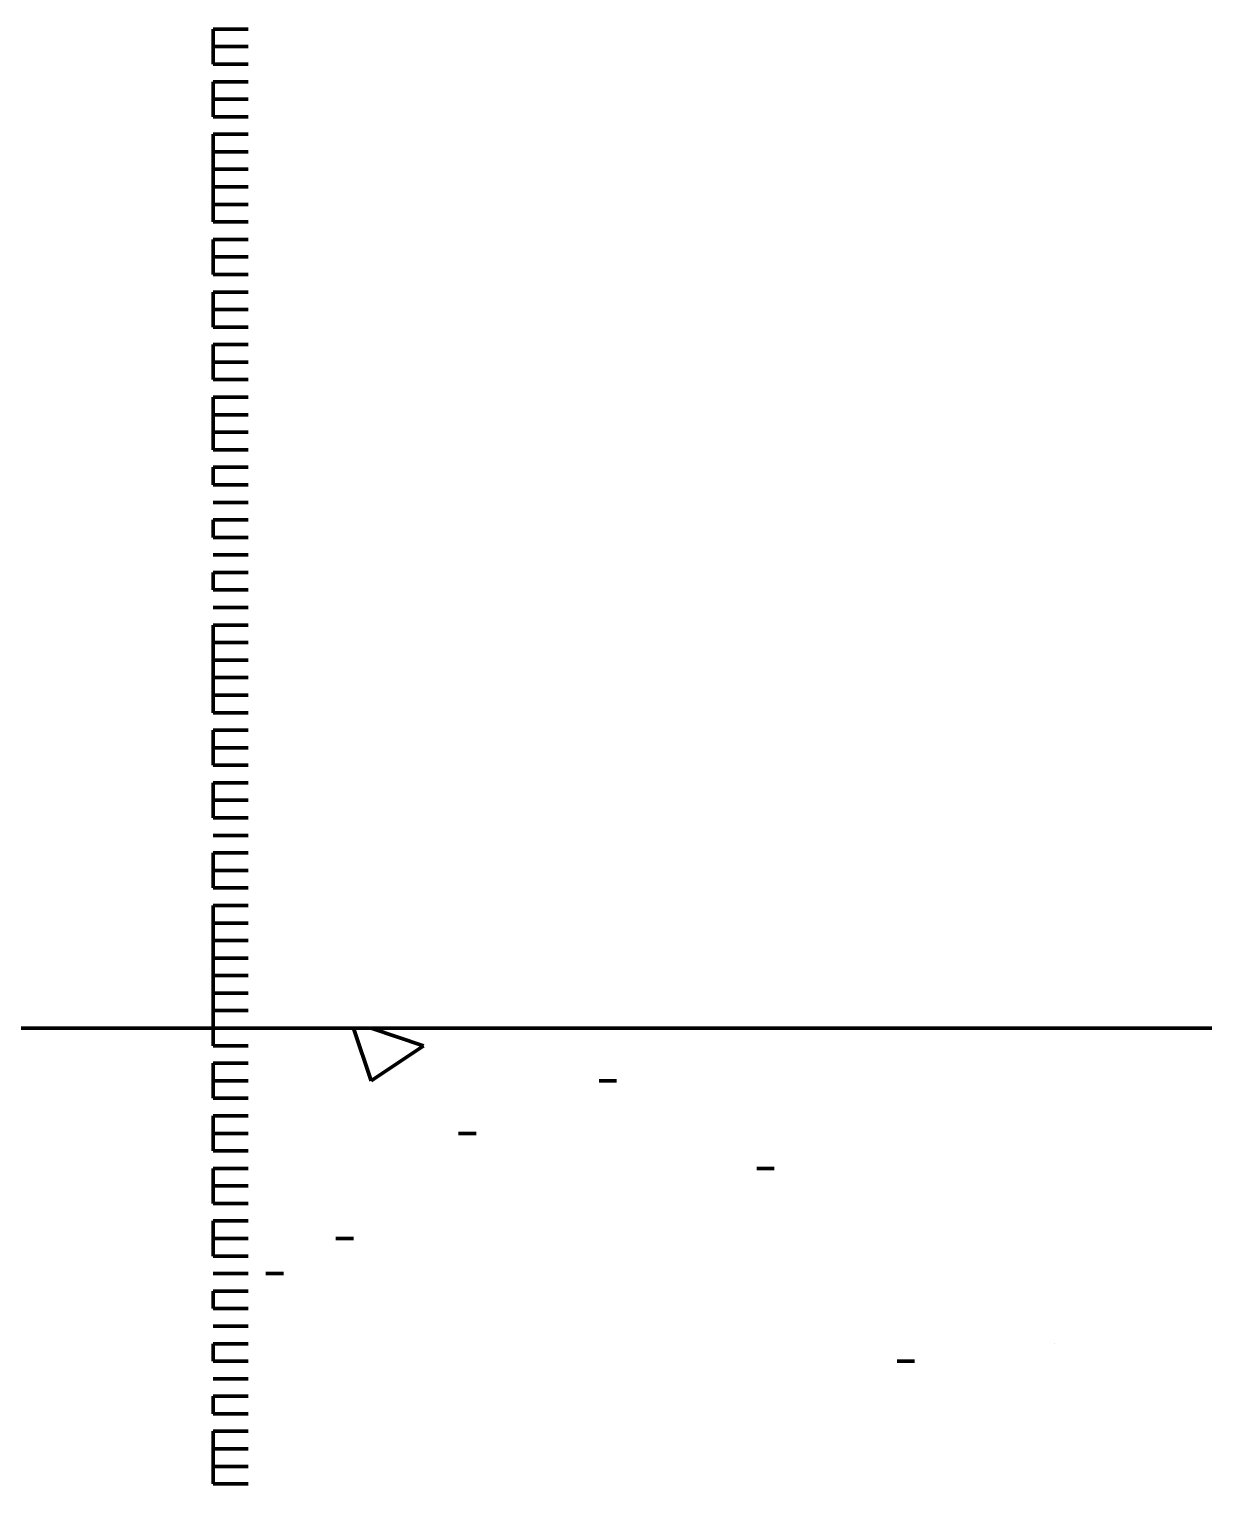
# Model space of a CAD drawing. Header units: inches. Extents: x 16 to 776, y 37 to 575.
# Drawn here: x 636.75 to 647.92, y 331.5 to 345.33 of the extents above; entities that cross this region are included whole.
import ezdxf

# ---------------------------------------------------------------- set-up
doc = ezdxf.new("R2010")
doc.units = ezdxf.units.IN
doc.header["$MEASUREMENT"] = 0
doc.layers.add('P', color=250, linetype='CONTINUOUS', lineweight=100)

msp = doc.modelspace()

# ---------------------------------------------------------------- linework, layer by layer
at = {"layer": 'P', "color": 0, "linetype": 'Continuous'}
for points in [[(638.5, 345.333), (638.667, 345.333)], [(638.5, 345.333), (638.5, 345.167)], [(638.5, 345.333), (638.667, 345.333)], [(638.667, 345.333), (638.833, 345.333)], [(638.667, 345.333), (638.833, 345.333)], [(638.5, 345.167), (638.667, 345.167)], [(638.5, 345.167), (638.5, 345.167)], [(638.5, 345.167), (638.667, 345.167)], [(638.5, 345.167), (638.667, 345.167)], [(638.5, 345.167), (638.5, 345)], [(638.5, 345.167), (638.667, 345.167)], [(638.667, 345.167), (638.833, 345.167)], [(638.667, 345.167), (638.833, 345.167)], [(638.667, 345.167), (638.833, 345.167)], [(638.667, 345.167), (638.833, 345.167)], [(638.5, 345), (638.667, 345)], [(638.5, 345), (638.667, 345)], [(638.667, 345), (638.833, 345)], [(638.667, 345), (638.833, 345)], [(638.5, 344.833), (638.667, 344.833)], [(638.5, 344.833), (638.5, 344.833)], [(638.5, 344.833), (638.667, 344.833)], [(638.5, 344.833), (638.667, 344.833)], [(638.5, 344.833), (638.5, 344.667)], [(638.5, 344.833), (638.667, 344.833)], [(638.667, 344.833), (638.833, 344.833)], [(638.667, 344.833), (638.833, 344.833)], [(638.667, 344.833), (638.833, 344.833)], [(638.667, 344.833), (638.833, 344.833)], [(638.5, 344.667), (638.667, 344.667)], [(638.5, 344.667), (638.5, 344.5)], [(638.5, 344.667), (638.667, 344.667)], [(638.667, 344.667), (638.833, 344.667)], [(638.667, 344.667), (638.833, 344.667)], [(638.5, 344.5), (638.667, 344.5)], [(638.5, 344.5), (638.667, 344.5)], [(638.667, 344.5), (638.833, 344.5)], [(638.667, 344.5), (638.833, 344.5)], [(638.5, 344.333), (638.667, 344.333)], [(638.5, 344.333), (638.5, 344.333)], [(638.5, 344.333), (638.667, 344.333)], [(638.5, 344.333), (638.667, 344.333)], [(638.5, 344.333), (638.5, 344.167)], [(638.5, 344.333), (638.667, 344.333)], [(638.667, 344.333), (638.833, 344.333)], [(638.667, 344.333), (638.833, 344.333)], [(638.667, 344.333), (638.833, 344.333)], [(638.667, 344.333), (638.833, 344.333)], [(638.5, 344.167), (638.667, 344.167)], [(638.5, 344.167), (638.5, 344)], [(638.5, 344.167), (638.667, 344.167)], [(638.667, 344.167), (638.833, 344.167)], [(638.667, 344.167), (638.833, 344.167)], [(638.5, 344), (638.667, 344)], [(638.5, 344), (638.667, 344)], [(638.5, 344), (638.667, 344)], [(638.5, 344), (638.5, 343.833)], [(638.5, 344), (638.667, 344)], [(638.667, 344), (638.833, 344)], [(638.667, 344), (638.833, 344)], [(638.667, 344), (638.833, 344)], [(638.667, 344), (638.833, 344)], [(638.5, 343.833), (638.667, 343.833)], [(638.5, 343.833), (638.5, 343.667)], [(638.5, 343.833), (638.667, 343.833)], [(638.667, 343.833), (638.833, 343.833)], [(638.667, 343.833), (638.833, 343.833)], [(638.5, 343.667), (638.667, 343.667)], [(638.5, 343.667), (638.5, 343.5)], [(638.5, 343.667), (638.667, 343.667)], [(638.667, 343.667), (638.833, 343.667)], [(638.667, 343.667), (638.833, 343.667)], [(638.5, 343.5), (638.667, 343.5)], [(638.5, 343.5), (638.5, 343.5)], [(638.5, 343.5), (638.667, 343.5)], [(638.5, 343.5), (638.667, 343.5)], [(638.5, 343.5), (638.667, 343.5)], [(638.667, 343.5), (638.833, 343.5)], [(638.667, 343.5), (638.833, 343.5)], [(638.667, 343.5), (638.833, 343.5)], [(638.667, 343.5), (638.833, 343.5)], [(638.5, 343.333), (638.667, 343.333)], [(638.5, 343.333), (638.5, 343.167)], [(638.5, 343.333), (638.667, 343.333)], [(638.667, 343.333), (638.833, 343.333)], [(638.667, 343.333), (638.833, 343.333)], [(638.5, 343.167), (638.667, 343.167)], [(638.5, 343.167), (638.5, 343)], [(638.5, 343.167), (638.667, 343.167)], [(638.667, 343.167), (638.833, 343.167)], [(638.667, 343.167), (638.833, 343.167)], [(638.5, 343), (638.667, 343)], [(638.5, 343), (638.5, 343)], [(638.5, 343), (638.667, 343)], [(638.5, 343), (638.667, 343)], [(638.5, 343), (638.667, 343)], [(638.667, 343), (638.833, 343)], [(638.667, 343), (638.833, 343)], [(638.667, 343), (638.833, 343)], [(638.667, 343), (638.833, 343)], [(638.5, 342.833), (638.667, 342.833)], [(638.5, 342.833), (638.5, 342.667)], [(638.5, 342.833), (638.667, 342.833)], [(638.667, 342.833), (638.833, 342.833)], [(638.667, 342.833), (638.833, 342.833)], [(638.5, 342.667), (638.667, 342.667)], [(638.5, 342.667), (638.5, 342.667)], [(638.5, 342.667), (638.667, 342.667)], [(638.5, 342.667), (638.667, 342.667)], [(638.5, 342.667), (638.5, 342.5)], [(638.5, 342.667), (638.667, 342.667)], [(638.667, 342.667), (638.833, 342.667)], [(638.667, 342.667), (638.833, 342.667)], [(638.667, 342.667), (638.833, 342.667)], [(638.667, 342.667), (638.833, 342.667)], [(638.5, 342.5), (638.667, 342.5)], [(638.5, 342.5), (638.667, 342.5)], [(638.667, 342.5), (638.833, 342.5)], [(638.667, 342.5), (638.833, 342.5)], [(638.5, 342.333), (638.667, 342.333)], [(638.5, 342.333), (638.5, 342.167)], [(638.5, 342.333), (638.667, 342.333)], [(638.667, 342.333), (638.833, 342.333)], [(638.667, 342.333), (638.833, 342.333)], [(638.5, 342.167), (638.667, 342.167)], [(638.5, 342.167), (638.5, 342.167)], [(638.5, 342.167), (638.667, 342.167)], [(638.5, 342.167), (638.667, 342.167)], [(638.5, 342.167), (638.5, 342)], [(638.5, 342.167), (638.667, 342.167)], [(638.667, 342.167), (638.833, 342.167)], [(638.667, 342.167), (638.833, 342.167)], [(638.667, 342.167), (638.833, 342.167)], [(638.667, 342.167), (638.833, 342.167)], [(638.5, 342), (638.667, 342)], [(638.5, 342), (638.667, 342)], [(638.667, 342), (638.833, 342)], [(638.667, 342), (638.833, 342)], [(638.5, 341.833), (638.667, 341.833)], [(638.5, 341.833), (638.5, 341.833)], [(638.5, 341.833), (638.667, 341.833)], [(638.5, 341.833), (638.667, 341.833)], [(638.5, 341.833), (638.5, 341.667)], [(638.5, 341.833), (638.667, 341.833)], [(638.667, 341.833), (638.833, 341.833)], [(638.667, 341.833), (638.833, 341.833)], [(638.667, 341.833), (638.833, 341.833)], [(638.667, 341.833), (638.833, 341.833)], [(638.5, 341.667), (638.667, 341.667)], [(638.5, 341.667), (638.5, 341.5)], [(638.5, 341.667), (638.667, 341.667)], [(638.667, 341.667), (638.833, 341.667)], [(638.667, 341.667), (638.833, 341.667)], [(638.5, 341.5), (638.667, 341.5)], [(638.5, 341.5), (638.5, 341.333)], [(638.5, 341.5), (638.667, 341.5)], [(638.667, 341.5), (638.833, 341.5)], [(638.667, 341.5), (638.833, 341.5)], [(638.5, 341.333), (638.667, 341.333)], [(638.5, 341.333), (638.667, 341.333)], [(638.5, 341.333), (638.667, 341.333)], [(638.5, 341.333), (638.667, 341.333)], [(638.5, 341.333), (638.667, 341.333)], [(638.5, 341.333), (638.667, 341.333)], [(638.667, 341.333), (638.833, 341.333)], [(638.667, 341.333), (638.833, 341.333)], [(638.667, 341.333), (638.833, 341.333)], [(638.667, 341.333), (638.833, 341.333)], [(638.667, 341.333), (638.833, 341.333)], [(638.667, 341.333), (638.833, 341.333)], [(638.5, 341.167), (638.667, 341.167)], [(638.5, 341.167), (638.5, 341)], [(638.5, 341.167), (638.667, 341.167)], [(638.667, 341.167), (638.833, 341.167)], [(638.667, 341.167), (638.833, 341.167)], [(638.5, 341), (638.667, 341)], [(638.5, 341), (638.5, 341)], [(638.5, 341), (638.667, 341)], [(638.5, 341), (638.667, 341)], [(638.5, 341), (638.667, 341)], [(638.5, 341), (638.667, 341)], [(638.667, 341), (638.833, 341)], [(638.667, 341), (638.833, 341)], [(638.667, 341), (638.833, 341)], [(638.667, 341), (638.833, 341)], [(638.667, 341), (638.833, 341)], [(638.5, 340.833), (638.667, 340.833)], [(638.5, 340.833), (638.667, 340.833)], [(638.5, 340.833), (638.667, 340.833)], [(638.667, 340.833), (638.833, 340.833)], [(638.667, 340.833), (638.833, 340.833)], [(638.667, 340.833), (638.833, 340.833)], [(638.5, 340.667), (638.667, 340.667)], [(638.5, 340.667), (638.5, 340.5)], [(638.5, 340.667), (638.667, 340.667)], [(638.667, 340.667), (638.833, 340.667)], [(638.667, 340.667), (638.833, 340.667)], [(638.5, 340.5), (638.667, 340.5)], [(638.5, 340.5), (638.5, 340.5)], [(638.5, 340.5), (638.667, 340.5)], [(638.5, 340.5), (638.667, 340.5)], [(638.5, 340.5), (638.667, 340.5)], [(638.5, 340.5), (638.667, 340.5)], [(638.667, 340.5), (638.833, 340.5)], [(638.667, 340.5), (638.833, 340.5)], [(638.667, 340.5), (638.833, 340.5)], [(638.667, 340.5), (638.833, 340.5)], [(638.667, 340.5), (638.833, 340.5)], [(638.5, 340.333), (638.667, 340.333)], [(638.5, 340.333), (638.667, 340.333)], [(638.5, 340.333), (638.667, 340.333)], [(638.667, 340.333), (638.833, 340.333)], [(638.667, 340.333), (638.833, 340.333)], [(638.667, 340.333), (638.833, 340.333)], [(638.5, 340.167), (638.667, 340.167)], [(638.5, 340.167), (638.5, 340)], [(638.5, 340.167), (638.667, 340.167)], [(638.667, 340.167), (638.833, 340.167)], [(638.667, 340.167), (638.833, 340.167)], [(638.5, 340), (638.667, 340)], [(638.5, 340), (638.5, 340)], [(638.5, 340), (638.667, 340)], [(638.5, 340), (638.667, 340)], [(638.5, 340), (638.667, 340)], [(638.5, 340), (638.667, 340)], [(638.667, 340), (638.833, 340)], [(638.667, 340), (638.833, 340)], [(638.667, 340), (638.833, 340)], [(638.667, 340), (638.833, 340)], [(638.667, 340), (638.833, 340)], [(638.5, 339.833), (638.667, 339.833)], [(638.5, 339.833), (638.667, 339.833)], [(638.5, 339.833), (638.667, 339.833)], [(638.667, 339.833), (638.833, 339.833)], [(638.667, 339.833), (638.833, 339.833)], [(638.667, 339.833), (638.833, 339.833)], [(638.5, 339.667), (638.667, 339.667)], [(638.5, 339.667), (638.5, 339.667)], [(638.5, 339.667), (638.667, 339.667)], [(638.5, 339.667), (638.667, 339.667)], [(638.5, 339.667), (638.5, 339.5)], [(638.5, 339.667), (638.667, 339.667)], [(638.667, 339.667), (638.833, 339.667)], [(638.667, 339.667), (638.833, 339.667)], [(638.667, 339.667), (638.833, 339.667)], [(638.667, 339.667), (638.833, 339.667)], [(638.5, 339.5), (638.667, 339.5)], [(638.5, 339.5), (638.5, 339.333)], [(638.5, 339.5), (638.667, 339.5)], [(638.667, 339.5), (638.833, 339.5)], [(638.667, 339.5), (638.833, 339.5)], [(638.5, 339.333), (638.667, 339.333)], [(638.5, 339.333), (638.5, 339.167)], [(638.5, 339.333), (638.667, 339.333)], [(638.667, 339.333), (638.833, 339.333)], [(638.667, 339.333), (638.833, 339.333)], [(638.5, 339.167), (638.667, 339.167)], [(638.5, 339.167), (638.667, 339.167)], [(638.5, 339.167), (638.667, 339.167)], [(638.5, 339.167), (638.5, 339)], [(638.5, 339.167), (638.667, 339.167)], [(638.667, 339.167), (638.833, 339.167)], [(638.667, 339.167), (638.833, 339.167)], [(638.667, 339.167), (638.833, 339.167)], [(638.667, 339.167), (638.833, 339.167)], [(638.5, 339), (638.667, 339)], [(638.5, 339), (638.5, 338.833)], [(638.5, 339), (638.667, 339)], [(638.667, 339), (638.833, 339)], [(638.667, 339), (638.833, 339)], [(638.5, 338.833), (638.667, 338.833)], [(638.5, 338.833), (638.5, 338.833)], [(638.5, 338.833), (638.667, 338.833)], [(638.5, 338.833), (638.667, 338.833)], [(638.5, 338.833), (638.667, 338.833)], [(638.667, 338.833), (638.833, 338.833)], [(638.667, 338.833), (638.833, 338.833)], [(638.667, 338.833), (638.833, 338.833)], [(638.667, 338.833), (638.833, 338.833)], [(638.5, 338.667), (638.667, 338.667)], [(638.5, 338.667), (638.5, 338.5)], [(638.5, 338.667), (638.667, 338.667)], [(638.667, 338.667), (638.833, 338.667)], [(638.667, 338.667), (638.833, 338.667)], [(638.5, 338.5), (638.667, 338.5)], [(638.5, 338.5), (638.5, 338.333)], [(638.5, 338.5), (638.667, 338.5)], [(638.667, 338.5), (638.833, 338.5)], [(638.667, 338.5), (638.833, 338.5)], [(638.5, 338.333), (638.667, 338.333)], [(638.5, 338.333), (638.5, 338.333)], [(638.5, 338.333), (638.667, 338.333)], [(638.5, 338.333), (638.667, 338.333)], [(638.5, 338.333), (638.667, 338.333)], [(638.667, 338.333), (638.833, 338.333)], [(638.667, 338.333), (638.833, 338.333)], [(638.667, 338.333), (638.833, 338.333)], [(638.667, 338.333), (638.833, 338.333)], [(638.5, 338.167), (638.667, 338.167)], [(638.5, 338.167), (638.5, 338)], [(638.5, 338.167), (638.667, 338.167)], [(638.667, 338.167), (638.833, 338.167)], [(638.667, 338.167), (638.833, 338.167)], [(638.5, 338), (638.667, 338)], [(638.5, 338), (638.5, 338)], [(638.5, 338), (638.667, 338)], [(638.5, 338), (638.667, 338)], [(638.5, 338), (638.5, 337.833)], [(638.5, 338), (638.667, 338)], [(638.667, 338), (638.833, 338)], [(638.667, 338), (638.833, 338)], [(638.667, 338), (638.833, 338)], [(638.667, 338), (638.833, 338)], [(638.5, 337.833), (638.667, 337.833)], [(638.5, 337.833), (638.667, 337.833)], [(638.5, 337.833), (638.667, 337.833)], [(638.667, 337.833), (638.833, 337.833)], [(638.667, 337.833), (638.833, 337.833)], [(638.667, 337.833), (638.833, 337.833)], [(638.5, 337.667), (638.667, 337.667)], [(638.5, 337.667), (638.667, 337.667)], [(638.5, 337.667), (638.667, 337.667)], [(638.667, 337.667), (638.833, 337.667)], [(638.667, 337.667), (638.833, 337.667)], [(638.667, 337.667), (638.833, 337.667)], [(638.5, 337.5), (638.667, 337.5)], [(638.5, 337.5), (638.5, 337.5)], [(638.5, 337.5), (638.667, 337.5)], [(638.5, 337.5), (638.667, 337.5)], [(638.5, 337.5), (638.5, 337.333)], [(638.5, 337.5), (638.667, 337.5)], [(638.667, 337.5), (638.833, 337.5)], [(638.667, 337.5), (638.833, 337.5)], [(638.667, 337.5), (638.833, 337.5)], [(638.667, 337.5), (638.833, 337.5)], [(638.5, 337.333), (638.667, 337.333)], [(638.5, 337.333), (638.5, 337.167)], [(638.5, 337.333), (638.667, 337.333)], [(638.667, 337.333), (638.833, 337.333)], [(638.667, 337.333), (638.833, 337.333)], [(638.5, 337.167), (638.667, 337.167)], [(638.5, 337.167), (638.667, 337.167)], [(638.667, 337.167), (638.833, 337.167)], [(638.667, 337.167), (638.833, 337.167)], [(638.5, 337), (638.667, 337)], [(638.5, 337), (638.5, 337)], [(638.5, 337), (638.667, 337)], [(638.5, 337), (638.667, 337)], [(638.5, 337), (638.5, 336.833)], [(638.5, 337), (638.667, 337)], [(638.667, 337), (638.833, 337)], [(638.667, 337), (638.833, 337)], [(638.667, 337), (638.833, 337)], [(638.667, 337), (638.833, 337)], [(638.5, 336.833), (638.667, 336.833)], [(638.5, 336.833), (638.5, 336.667)], [(638.5, 336.833), (638.667, 336.833)], [(638.667, 336.833), (638.833, 336.833)], [(638.667, 336.833), (638.833, 336.833)], [(638.5, 336.667), (638.667, 336.667)], [(638.5, 336.667), (638.667, 336.667)], [(638.5, 336.667), (638.667, 336.667)], [(638.5, 336.667), (638.5, 336.5)], [(638.5, 336.667), (638.667, 336.667)], [(638.667, 336.667), (638.833, 336.667)], [(638.667, 336.667), (638.833, 336.667)], [(638.667, 336.667), (638.833, 336.667)], [(638.667, 336.667), (638.833, 336.667)], [(638.5, 336.5), (638.667, 336.5)], [(638.5, 336.5), (638.5, 336.333)], [(638.5, 336.5), (638.667, 336.5)], [(638.667, 336.5), (638.833, 336.5)], [(638.667, 336.5), (638.833, 336.5)], [(638.5, 336.333), (638.667, 336.333)], [(638.5, 336.333), (638.5, 336.167)], [(638.5, 336.333), (638.667, 336.333)], [(638.667, 336.333), (638.833, 336.333)], [(638.667, 336.333), (638.833, 336.333)], [(638.5, 336.167), (638.667, 336.167)], [(638.5, 336.167), (638.667, 336.167)], [(638.5, 336.167), (638.667, 336.167)], [(638.5, 336.167), (638.5, 336)], [(638.5, 336.167), (638.667, 336.167)], [(638.667, 336.167), (638.833, 336.167)], [(638.667, 336.167), (638.833, 336.167)], [(638.667, 336.167), (638.833, 336.167)], [(638.667, 336.167), (638.833, 336.167)], [(638.5, 336), (638.667, 336)], [(638.5, 336), (638.5, 335.833)], [(638.5, 336), (638.667, 336)], [(638.667, 336), (638.833, 336)], [(638.667, 336), (638.833, 336)], [(685, 335.833), (603.333, 335.833)], [(638.5, 335.833), (638.667, 335.833)], [(638.5, 335.833), (638.5, 335.833)], [(638.5, 335.833), (638.667, 335.833)], [(638.5, 335.833), (638.667, 335.833)], [(638.5, 335.833), (638.5, 335.667)], [(638.5, 335.833), (638.667, 335.833)], [(638.667, 335.833), (638.833, 335.833)], [(638.667, 335.833), (638.833, 335.833)], [(638.667, 335.833), (638.833, 335.833)], [(638.667, 335.833), (638.833, 335.833)], [(640, 335.333), (639.833, 335.833)], [(640.5, 335.667), (640, 335.833)], [(638.5, 335.667), (638.667, 335.667)], [(638.5, 335.667), (638.667, 335.667)], [(638.667, 335.667), (638.833, 335.667)], [(638.667, 335.667), (638.833, 335.667)], [(640.5, 335.667), (640, 335.333)], [(638.5, 335.5), (638.667, 335.5)], [(638.5, 335.5), (638.5, 335.333)], [(638.5, 335.5), (638.667, 335.5)], [(638.667, 335.5), (638.833, 335.5)], [(638.667, 335.5), (638.833, 335.5)], [(638.5, 335.333), (638.667, 335.333)], [(638.5, 335.333), (638.5, 335.333)], [(638.5, 335.333), (638.667, 335.333)], [(638.5, 335.333), (638.667, 335.333)], [(638.5, 335.333), (638.5, 335.167)], [(638.5, 335.333), (638.667, 335.333)], [(638.667, 335.333), (638.833, 335.333)], [(638.667, 335.333), (638.833, 335.333)], [(638.667, 335.333), (638.833, 335.333)], [(638.667, 335.333), (638.833, 335.333)], [(642.167, 335.333), (642.333, 335.333)], [(638.5, 335.167), (638.667, 335.167)], [(638.5, 335.167), (638.667, 335.167)], [(638.667, 335.167), (638.833, 335.167)], [(638.667, 335.167), (638.833, 335.167)], [(638.5, 335), (638.667, 335)], [(638.5, 335), (638.5, 335)], [(638.5, 335), (638.667, 335)], [(638.5, 335), (638.667, 335)], [(638.5, 335), (638.5, 334.833)], [(638.5, 335), (638.667, 335)], [(638.667, 335), (638.833, 335)], [(638.667, 335), (638.833, 335)], [(638.667, 335), (638.833, 335)], [(638.667, 335), (638.833, 335)], [(638.5, 334.833), (638.667, 334.833)], [(638.5, 334.833), (638.5, 334.667)], [(638.5, 334.833), (638.667, 334.833)], [(638.667, 334.833), (638.833, 334.833)], [(638.667, 334.833), (638.833, 334.833)], [(640.833, 334.833), (641, 334.833)], [(638.5, 334.667), (638.667, 334.667)], [(638.5, 334.667), (638.667, 334.667)], [(638.667, 334.667), (638.833, 334.667)], [(638.667, 334.667), (638.833, 334.667)], [(638.5, 334.5), (638.667, 334.5)], [(638.5, 334.5), (638.5, 334.5)], [(638.5, 334.5), (638.667, 334.5)], [(638.5, 334.5), (638.667, 334.5)], [(638.5, 334.5), (638.5, 334.333)], [(638.5, 334.5), (638.667, 334.5)], [(638.667, 334.5), (638.833, 334.5)], [(638.667, 334.5), (638.833, 334.5)], [(638.667, 334.5), (638.833, 334.5)], [(638.667, 334.5), (638.833, 334.5)], [(643.667, 334.5), (643.833, 334.5)], [(638.5, 334.333), (638.667, 334.333)], [(638.5, 334.333), (638.5, 334.167)], [(638.5, 334.333), (638.667, 334.333)], [(638.667, 334.333), (638.833, 334.333)], [(638.667, 334.333), (638.833, 334.333)], [(638.5, 334.167), (638.667, 334.167)], [(638.5, 334.167), (638.667, 334.167)], [(638.667, 334.167), (638.833, 334.167)], [(638.667, 334.167), (638.833, 334.167)], [(638.5, 334), (638.667, 334)], [(638.5, 334), (638.5, 334)], [(638.5, 334), (638.667, 334)], [(638.5, 334), (638.667, 334)], [(638.5, 334), (638.5, 333.833)], [(638.5, 334), (638.667, 334)], [(638.667, 334), (638.833, 334)], [(638.667, 334), (638.833, 334)], [(638.667, 334), (638.833, 334)], [(638.667, 334), (638.833, 334)], [(638.5, 333.833), (638.667, 333.833)], [(638.5, 333.833), (638.5, 333.667)], [(638.5, 333.833), (638.667, 333.833)], [(638.667, 333.833), (638.833, 333.833)], [(638.667, 333.833), (638.833, 333.833)], [(639.667, 333.833), (639.833, 333.833)], [(638.5, 333.667), (638.667, 333.667)], [(638.5, 333.667), (638.5, 333.667)], [(638.5, 333.667), (638.667, 333.667)], [(638.5, 333.667), (638.667, 333.667)], [(638.5, 333.667), (638.667, 333.667)], [(638.5, 333.667), (638.667, 333.667)], [(638.667, 333.667), (638.833, 333.667)], [(638.667, 333.667), (638.833, 333.667)], [(638.667, 333.667), (638.833, 333.667)], [(638.667, 333.667), (638.833, 333.667)], [(638.667, 333.667), (638.833, 333.667)], [(638.5, 333.5), (638.667, 333.5)], [(638.5, 333.5), (638.667, 333.5)], [(638.5, 333.5), (638.667, 333.5)], [(638.667, 333.5), (638.833, 333.5)], [(638.667, 333.5), (638.833, 333.5)], [(638.667, 333.5), (638.833, 333.5)], [(639, 333.5), (639.167, 333.5)], [(638.5, 333.333), (638.667, 333.333)], [(638.5, 333.333), (638.5, 333.167)], [(638.5, 333.333), (638.667, 333.333)], [(638.667, 333.333), (638.833, 333.333)], [(638.667, 333.333), (638.833, 333.333)], [(638.5, 333.167), (638.667, 333.167)], [(638.5, 333.167), (638.5, 333.167)], [(638.5, 333.167), (638.667, 333.167)], [(638.5, 333.167), (638.667, 333.167)], [(638.5, 333.167), (638.667, 333.167)], [(638.5, 333.167), (638.667, 333.167)], [(638.667, 333.167), (638.833, 333.167)], [(638.667, 333.167), (638.833, 333.167)], [(638.667, 333.167), (638.833, 333.167)], [(638.667, 333.167), (638.833, 333.167)], [(638.667, 333.167), (638.833, 333.167)], [(638.5, 333), (638.667, 333)], [(638.5, 333), (638.667, 333)], [(638.5, 333), (638.667, 333)], [(638.667, 333), (638.833, 333)], [(638.667, 333), (638.833, 333)], [(638.667, 333), (638.833, 333)], [(638.5, 332.833), (638.667, 332.833)], [(638.5, 332.833), (638.5, 332.833)], [(638.5, 332.833), (638.667, 332.833)], [(638.5, 332.833), (638.667, 332.833)], [(638.5, 332.833), (638.5, 332.667)], [(638.5, 332.833), (638.667, 332.833)], [(638.667, 332.833), (638.833, 332.833)], [(638.667, 332.833), (638.833, 332.833)], [(638.667, 332.833), (638.833, 332.833)], [(638.667, 332.833), (638.833, 332.833)], [(646.5, 332.833), (646.5, 332.833)], [(638.5, 332.667), (638.667, 332.667)], [(638.5, 332.667), (638.667, 332.667)], [(638.5, 332.667), (638.667, 332.667)], [(638.667, 332.667), (638.833, 332.667)], [(638.667, 332.667), (638.833, 332.667)], [(638.667, 332.667), (638.833, 332.667)], [(645, 332.667), (645.167, 332.667)], [(638.5, 332.5), (638.667, 332.5)], [(638.5, 332.5), (638.667, 332.5)], [(638.5, 332.5), (638.667, 332.5)], [(638.667, 332.5), (638.833, 332.5)], [(638.667, 332.5), (638.833, 332.5)], [(638.667, 332.5), (638.833, 332.5)], [(638.5, 332.333), (638.667, 332.333)], [(638.5, 332.333), (638.5, 332.333)], [(638.5, 332.333), (638.667, 332.333)], [(638.5, 332.333), (638.667, 332.333)], [(638.5, 332.333), (638.5, 332.167)], [(638.5, 332.333), (638.667, 332.333)], [(638.667, 332.333), (638.833, 332.333)], [(638.667, 332.333), (638.833, 332.333)], [(638.667, 332.333), (638.833, 332.333)], [(638.667, 332.333), (638.833, 332.333)], [(638.5, 332.167), (638.667, 332.167)], [(638.5, 332.167), (638.667, 332.167)], [(638.5, 332.167), (638.667, 332.167)], [(638.667, 332.167), (638.833, 332.167)], [(638.667, 332.167), (638.833, 332.167)], [(638.667, 332.167), (638.833, 332.167)], [(638.5, 332), (638.667, 332)], [(638.5, 332), (638.667, 332)], [(638.5, 332), (638.667, 332)], [(638.5, 332), (638.667, 332)], [(638.5, 332), (638.5, 331.833)], [(638.5, 332), (638.667, 332)], [(638.667, 332), (638.833, 332)], [(638.667, 332), (638.833, 332)], [(638.667, 332), (638.833, 332)], [(638.667, 332), (638.833, 332)], [(638.667, 332), (638.833, 332)], [(638.5, 331.833), (638.667, 331.833)], [(638.5, 331.833), (638.5, 331.667)], [(638.5, 331.833), (638.667, 331.833)], [(638.667, 331.833), (638.833, 331.833)], [(638.667, 331.833), (638.833, 331.833)], [(638.5, 331.667), (638.667, 331.667)], [(638.5, 331.667), (638.5, 331.5)], [(638.5, 331.667), (638.667, 331.667)], [(638.667, 331.667), (638.833, 331.667)], [(638.667, 331.667), (638.833, 331.667)], [(638.5, 331.5), (638.667, 331.5)], [(638.5, 331.5), (638.5, 331.5)], [(638.5, 331.5), (638.667, 331.5)], [(638.5, 331.5), (638.667, 331.5)], [(638.5, 331.5), (638.667, 331.5)], [(638.667, 331.5), (638.833, 331.5)], [(638.667, 331.5), (638.833, 331.5)], [(638.667, 331.5), (638.833, 331.5)], [(638.667, 331.5), (638.833, 331.5)]]:
    msp.add_lwpolyline(points, dxfattribs=at)

doc.saveas('drawing.dxf')
